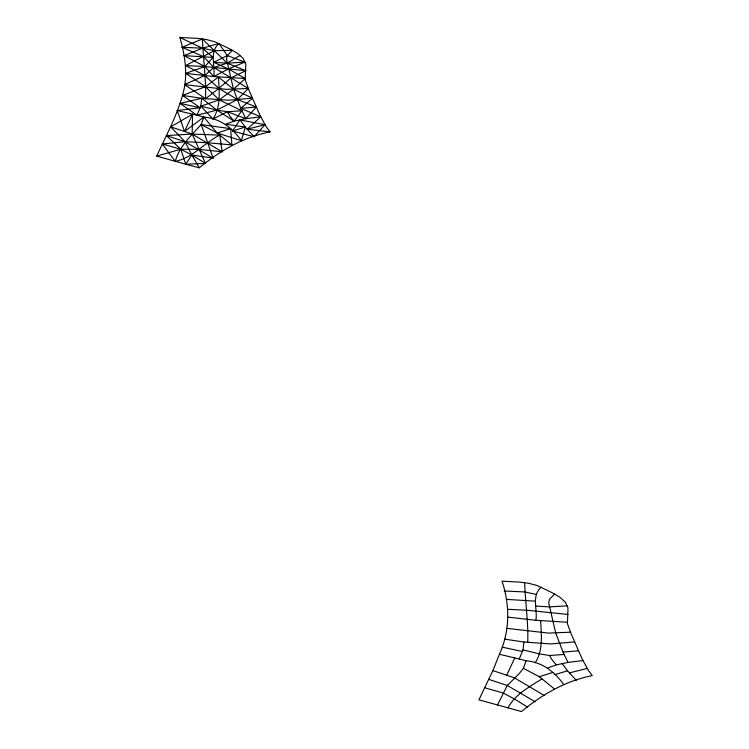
<?xml version="1.0" encoding="UTF-8"?>
<svg xmlns="http://www.w3.org/2000/svg" width="749" height="749" viewBox="0 0 749 749"><rect width="100%" height="100%" fill="white"/><g stroke="black" fill="none" stroke-linecap="round" stroke-linejoin="round"><path stroke-width="1.12" d="M239.97 119.924L264.996 124.69L254.098 136.739L232.527 131L239.97 119.924L245.354 127.049L241.337 140.662C232.462 127.957 219.775 118.248 203.831 117.087L201.172 124.559L213.109 158.114L185.059 141.73L170.669 126.853L192.568 114.194L192.175 134.09L205.535 163.432L185.752 164.237L156.719 156.11C165.922 135.878 176.764 116.254 182.69 94.702C188.233 75.668 185.246 56.119 179.854 37.45L197.212 38.349L206.181 39.482L214.897 41.794L230.411 49.191L237.573 53.422L243.2 58.469L245.803 64.227L245.204 79.956L248.94 90.114L260.231 115.823L266.167 126.637L270.071 131.88C243.341 137.161 220.159 150.643 199.3 167.813L185.752 164.237L180.799 149.22L166.39 135.569L192.175 134.09L219.757 135.12L222.125 151.785L198.775 149.323L180.799 149.22L162.271 143.977L175.238 161.363C193.008 157.796 204.112 142.909 219.757 135.12M222.125 151.785L192.175 134.09L184.544 131.478L177.204 110.543L197.015 115.252L200.826 106.189L219.26 99.879L233.491 89.253L245.298 78.542L213.727 76.548C215.44 65.313 209.027 52.524 218.914 43.508L227.284 55.557L244.839 62.092L228.417 68.945L213.727 76.548L185.743 73.411L205.451 86.706L219.26 99.879L241.852 110.74L245.831 118.688L260.727 116.825L247.207 129.174L254.098 136.739M567.508 622.279L535.938 620.275C537.651 609.049 531.238 596.26 541.115 587.235M241.852 110.74L227.322 111.751L212.978 119.007L200.826 106.189L201.687 98.288L182.484 95.404L205.451 86.706L218.436 77.016L233.491 89.253L252.544 98.185L240.803 108.38L241.852 110.74L234.119 121.151L225.58 124.175L245.354 127.049L247.207 129.174L270.071 131.88M499.405 654.28C510.06 631.238 509.91 605.023 502.064 581.187L519.413 582.076L528.391 583.218L537.099 585.531L552.612 592.927L559.784 597.15L565.401 602.205L568.004 607.963L567.414 623.692L571.141 633.851L582.432 659.56L588.368 670.374L592.281 675.617C565.551 680.888 542.36 694.379 521.501 711.55L478.929 699.847L493.114 670.102L499.405 654.28L519.226 658.989L523.036 649.917L523.897 642.015L504.686 639.14M175.238 161.363C179.488 146.064 191.089 135.812 201.172 124.559L230.655 128.688L231.89 144.913L217.163 133.022L203.831 117.087L197.015 115.252L180.041 103.409L201.687 98.288L205.563 98.699L218.877 88.401L230.861 77.962L245.822 70.724L227.134 63.178L202.427 39.004L181.998 47.271L202.436 48.208L214.326 50.707L232.377 50.352L227.284 55.557L226.535 59.218L233.491 89.253L240.803 108.38L260.727 116.825M497.448 705.099L507.27 685.466L518.926 673.96L523.382 668.295L526.041 660.824C541.976 661.985 554.672 671.684 563.548 684.389M212.978 119.007C221.198 106.33 219.139 91.238 218.436 77.016M535.179 662.743C543.409 650.057 541.34 634.974 540.647 620.743M170.669 126.853L184.544 131.478L192.568 114.194M492.87 670.589L506.755 675.205L514.769 657.931M185.752 164.237L191.791 154.987L185.059 141.73L166.39 135.569M507.962 707.964C515.05 694.257 529.477 686.889 541.958 678.856M179.854 37.45L202.436 48.208L213.006 57.401L204.87 66.53L185.743 73.411M201.687 98.288L216.92 110.094L234.119 121.151L245.831 118.688L256.345 107.032L237.424 99.514L218.877 88.401L204.739 75.518L185.649 65.556L214.326 50.707M554.578 594.088L549.494 599.294L548.736 602.954L555.692 632.989L563.014 652.107L568.032 662.416L582.928 660.562M181.998 47.271L203.522 56.671L213.905 67.457L248.331 88.476L237.424 99.514L216.92 110.094L197.015 115.252M184.544 131.478L203.831 117.087M239.923 55.529L227.134 63.178L213.905 67.457L204.739 75.518L184.507 84.628L205.563 98.699L228.482 100.197L252.544 98.185M245.298 78.542L228.417 68.945L213.718 62.326L227.284 55.557M213.727 76.548L204.87 66.53L184.085 55.641L202.436 48.208L218.914 43.508M547.781 667.902L556.329 664.887L568.032 662.416M201.172 124.559L217.163 133.022L230.655 128.688M523.382 668.295L539.364 676.759L552.865 672.415M232.527 131L245.354 127.049M554.737 674.727L567.564 670.786L576.299 680.466M156.719 156.11L180.799 149.22L191.791 154.987L205.535 163.432M247.207 129.174L264.996 124.69M569.409 672.911L587.197 668.426M177.204 110.543L200.161 107.762L182.484 95.404M162.271 143.977L185.059 141.73L207.379 142.741L231.89 144.913M244.839 62.092L227.134 63.178L213.718 62.326M567.04 605.829L549.345 606.915L535.928 606.053M574.745 641.912L550.693 643.934L523.897 642.015M240.803 108.38L256.345 107.032M563.014 652.107L578.556 650.769M523.036 649.917L539.13 653.83L549.523 655.487L564.053 654.476M248.331 88.476L226.114 89.356L184.507 84.628M570.541 632.203L548.324 633.083L506.708 628.355M504.199 590.998L524.646 591.944L536.537 594.434M185.649 65.556L204.87 66.53L245.822 70.724M507.859 609.283L527.081 610.257L568.032 614.452M184.085 55.641L213.006 57.401M506.296 599.378L535.207 601.138M507.953 617.139L535.938 620.275M213.109 158.114L191.791 154.987L199.3 167.813M245.831 118.688L227.322 111.751L216.92 110.094L200.826 106.189M180.041 103.409L200.161 107.762M502.251 647.145L522.371 651.49M519.226 658.989L526.041 660.824M484.481 687.704L503.01 692.956L513.992 698.723L527.736 707.168M217.163 133.022L241.337 140.662M488.601 679.306L507.27 685.466L535.31 701.85M506.755 675.205L514.376 677.826L544.326 695.512M539.364 676.759L554.091 688.649M234.119 121.151L229.831 116.048L227.322 111.751M556.329 664.887L552.041 659.785L549.523 655.487M562.181 663.651L567.564 670.786M527.764 642.436C528.382 622.4 525.349 602.655 524.637 582.741M205.563 98.699C206.172 78.664 203.148 58.918 202.427 39.004"/></g></svg>
